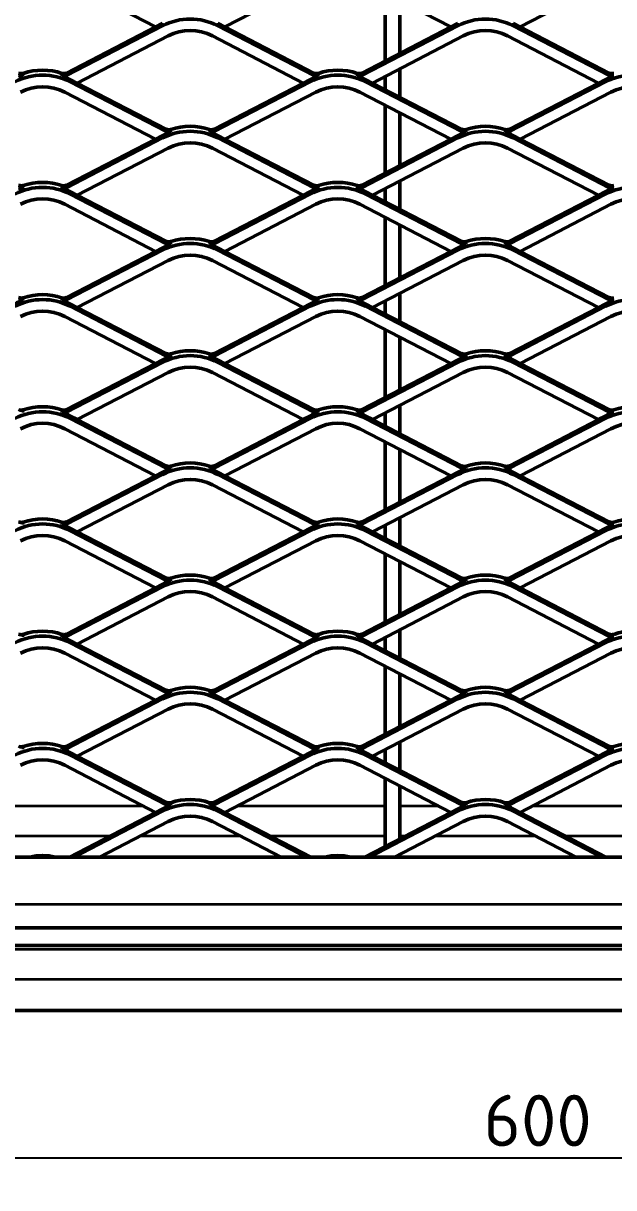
# Model space of a CAD drawing. Header units: millimetres. Extents: x 0 to 1485, y 0 to 1050.
# Drawn here: x 321.4 to 421.4, y 356 to 553.2 of the extents above; entities that cross this region are included whole.
import ezdxf

# ---------------------------------------------------------------- set-up
doc = ezdxf.new("R2010")
doc.units = ezdxf.units.MM
doc.header["$LTSCALE"] = 2.5
for name, color, linetype, lineweight in [('Bemaßung (ISO)', 7, 'Continuous', 25), ('Sichtbar (ISO)', 7, 'Continuous', 50), ('Sichtbar schmal (ISO)', 7, 'Continuous', 35)]:
    doc.layers.add(name, color=color, linetype=linetype, lineweight=lineweight)
doc.styles.add('TXT 3_5', font='isocpeur.ttf')
doc.dimstyles.new('Anrin Standard (DIN)', dxfattribs={"dimscale": 2.5, "dimtxt": 3.5, "dimasz": 2.5, "dimexe": 2, "dimexo": 0, "dimgap": 0.8, "dimtad": 1, "dimrnd": 1e-08, "dimtxsty": 'TXT 3_5', "dimcen": 0.09, "dimdle": 10, "dimclrd": 256, "dimclre": 256, "dimclrt": 256, "dimadec": 0, "dimazin": 2, "dimtfac": 0.714286, "dimtmove": 0, "dimatfit": 3, "dimfxl": 1, "dimtolj": 1, "dimlwd": -1, "dimlwe": -1, "dimarcsym": 0})

# ---------------------------------------------------------------- blocks, each defined once
blk = doc.blocks.new('*D17')
at = {"layer": 'Bemaßung (ISO)', "transparency": 16777216}
for p, q in [((108.71, 386.01), (108.71, 356.01)), ((706.71, 386.01), (706.71, 356.01)), ((700.46, 361.01), (114.96, 361.01))]:
    blk.add_line(p, q, dxfattribs=at)
for points in [[(114.96, 362.06), (114.96, 359.97), (108.71, 361.01)], [(700.46, 362.06), (700.46, 359.97), (706.71, 361.01)]]:
    blk.add_solid(points, dxfattribs=at)
at = {"layer": 'Defpoints', "color": 0, "transparency": 16777216}
for p in [(108.71, 386.01), (706.71, 386.01), (108.71, 361.01)]:
    blk.add_point(p, dxfattribs=at)
at = {"layer": 'Bemaßung (ISO)', "transparency": 16777216, "insert": (399.4, 371.76), "char_height": 8.75, "attachment_point": 1, "style": 'TXT 3_5'}
blk.add_mtext('\\A1;600', dxfattribs=at)

msp = doc.modelspace()

# ---------------------------------------------------------------- linework, layer by layer
at = {"layer": 'Sichtbar (ISO)'}
for p, q in [((343.8402, 552.5751), (328.461, 560.5437)), ((370.9681, 560.5437), (355.5888, 552.5751)), ((393.8402, 552.5751), (378.461, 560.5437)), ((420.9681, 560.5437), (405.5888, 552.5751)), ((382.7145, 558.3398), (382.7145, 546.8104)), ((385.2145, 548.1058), (385.2145, 557.0444)), ((345.0314, 552.7713), (328.7828, 544.3522)), ((343.8402, 552.5751), (328.7828, 544.7732)), ((345.0314, 553.1923), (343.8402, 552.5751)), ((355.5888, 552.5751), (354.3976, 553.1923)), ((370.6462, 544.3522), (354.3976, 552.7713)), ((370.6462, 544.7732), (355.5888, 552.5751)), ((395.0314, 552.7713), (378.7828, 544.3522)), ((393.8402, 552.5751), (378.7828, 544.7732)), ((395.0314, 553.1923), (393.8402, 552.5751)), ((405.5888, 552.5751), (404.3976, 553.1923)), ((420.6462, 544.3522), (404.3976, 552.7713)), ((420.6462, 544.7732), (405.5888, 552.5751)), ((330.5888, 543.0751), (345.9681, 551.0437)), ((353.461, 551.0437), (368.8402, 543.0751)), ((380.5888, 543.0751), (395.9681, 551.0437)), ((403.461, 551.0437), (418.8402, 543.0751)), ((385.2145, 540.6783), (385.2145, 545.4719)), ((330.5888, 543.0751), (329.3976, 543.6923)), ((329.3976, 543.2713), (345.6462, 534.8522)), ((345.6462, 535.2732), (330.5888, 543.0751)), ((353.7828, 534.8522), (370.0314, 543.2713)), ((368.8402, 543.0751), (353.7828, 535.2732)), ((370.0314, 543.6923), (368.8402, 543.0751)), ((380.5888, 543.0751), (379.3976, 543.6923)), ((379.3976, 543.2713), (395.6462, 534.8522)), ((395.6462, 535.2732), (380.5888, 543.0751)), ((382.7145, 544.1765), (382.7145, 541.9737)), ((403.7828, 534.8522), (420.0314, 543.2713)), ((418.8402, 543.0751), (403.7828, 535.2732)), ((420.0314, 543.6923), (418.8402, 543.0751)), ((343.8402, 533.5751), (328.461, 541.5437)), ((370.9681, 541.5437), (355.5888, 533.5751)), ((393.8402, 533.5751), (378.461, 541.5437)), ((420.9681, 541.5437), (405.5888, 533.5751)), ((382.7145, 539.3398), (382.7145, 527.8104)), ((385.2145, 529.1058), (385.2145, 538.0444)), ((345.0314, 533.7713), (328.7828, 525.3522)), ((343.8402, 533.5751), (328.7828, 525.7732)), ((345.0314, 534.1923), (343.8402, 533.5751)), ((355.5888, 533.5751), (354.3976, 534.1923)), ((370.6462, 525.3522), (354.3976, 533.7713)), ((370.6462, 525.7732), (355.5888, 533.5751)), ((395.0314, 533.7713), (378.7828, 525.3522)), ((393.8402, 533.5751), (378.7828, 525.7732)), ((395.0314, 534.1923), (393.8402, 533.5751)), ((405.5888, 533.5751), (404.3976, 534.1923)), ((420.6462, 525.3522), (404.3976, 533.7713)), ((420.6462, 525.7732), (405.5888, 533.5751)), ((330.5888, 524.0751), (345.9681, 532.0437)), ((353.461, 532.0437), (368.8402, 524.0751)), ((380.5888, 524.0751), (395.9681, 532.0437)), ((403.461, 532.0437), (418.8402, 524.0751)), ((385.2145, 521.6783), (385.2145, 526.4719)), ((330.5888, 524.0751), (329.3976, 524.6923)), ((370.0314, 524.6923), (368.8402, 524.0751)), ((380.5888, 524.0751), (379.3976, 524.6923)), ((382.7145, 525.1765), (382.7145, 522.9737)), ((420.0314, 524.6923), (418.8402, 524.0751)), ((343.8402, 514.5751), (328.461, 522.5437)), ((329.3976, 524.2713), (345.6462, 515.8522)), ((345.6462, 516.2732), (330.5888, 524.0751)), ((353.7828, 515.8522), (370.0314, 524.2713)), ((368.8402, 524.0751), (353.7828, 516.2732)), ((370.9681, 522.5437), (355.5888, 514.5751)), ((393.8402, 514.5751), (378.461, 522.5437)), ((379.3976, 524.2713), (395.6462, 515.8522)), ((395.6462, 516.2732), (380.5888, 524.0751)), ((403.7828, 515.8522), (420.0314, 524.2713)), ((418.8402, 524.0751), (403.7828, 516.2732)), ((420.9681, 522.5437), (405.5888, 514.5751)), ((382.7145, 520.3398), (382.7145, 508.8104)), ((385.2145, 510.1058), (385.2145, 519.0444)), ((345.0314, 514.7713), (328.7828, 506.3522)), ((345.0314, 515.1923), (343.8402, 514.5751)), ((355.5888, 514.5751), (354.3976, 515.1923)), ((370.6462, 506.3522), (354.3976, 514.7713)), ((395.0314, 514.7713), (378.7828, 506.3522)), ((395.0314, 515.1923), (393.8402, 514.5751)), ((405.5888, 514.5751), (404.3976, 515.1923)), ((420.6462, 506.3522), (404.3976, 514.7713)), ((343.8402, 514.5751), (328.7828, 506.7732)), ((330.5888, 505.0751), (345.9681, 513.0437)), ((353.461, 513.0437), (368.8402, 505.0751)), ((370.6462, 506.7732), (355.5888, 514.5751)), ((393.8402, 514.5751), (378.7828, 506.7732)), ((380.5888, 505.0751), (395.9681, 513.0437)), ((403.461, 513.0437), (418.8402, 505.0751)), ((420.6462, 506.7732), (405.5888, 514.5751)), ((385.2145, 502.6783), (385.2145, 507.4719)), ((330.5888, 505.0751), (329.3976, 505.6923)), ((329.3976, 505.2713), (345.6462, 496.8522)), ((345.6462, 497.2732), (330.5888, 505.0751)), ((353.7828, 496.8522), (370.0314, 505.2713)), ((368.8402, 505.0751), (353.7828, 497.2732)), ((370.0314, 505.6923), (368.8402, 505.0751)), ((380.5888, 505.0751), (379.3976, 505.6923)), ((379.3976, 505.2713), (395.6462, 496.8522)), ((395.6462, 497.2732), (380.5888, 505.0751)), ((382.7145, 506.1765), (382.7145, 503.9737)), ((403.7828, 496.8522), (420.0314, 505.2713)), ((418.8402, 505.0751), (403.7828, 497.2732)), ((420.0314, 505.6923), (418.8402, 505.0751)), ((343.8402, 495.5751), (328.461, 503.5437)), ((370.9681, 503.5437), (355.5888, 495.5751)), ((393.8402, 495.5751), (378.461, 503.5437)), ((420.9681, 503.5437), (405.5888, 495.5751)), ((382.7145, 501.3398), (382.7145, 489.8104)), ((385.2145, 491.1058), (385.2145, 500.0444)), ((345.0314, 495.7713), (328.7828, 487.3522)), ((343.8402, 495.5751), (328.7828, 487.7732)), ((345.0314, 496.1923), (343.8402, 495.5751)), ((355.5888, 495.5751), (354.3976, 496.1923)), ((370.6462, 487.3522), (354.3976, 495.7713)), ((370.6462, 487.7732), (355.5888, 495.5751)), ((395.0314, 495.7713), (378.7828, 487.3522)), ((393.8402, 495.5751), (378.7828, 487.7732)), ((395.0314, 496.1923), (393.8402, 495.5751)), ((405.5888, 495.5751), (404.3976, 496.1923)), ((420.6462, 487.3522), (404.3976, 495.7713)), ((420.6462, 487.7732), (405.5888, 495.5751)), ((330.5888, 486.0751), (345.9681, 494.0437)), ((353.461, 494.0437), (368.8402, 486.0751)), ((380.5888, 486.0751), (395.9681, 494.0437)), ((403.461, 494.0437), (418.8402, 486.0751)), ((382.7145, 487.1765), (382.7145, 484.9737)), ((385.2145, 483.6783), (385.2145, 488.4719)), ((330.5888, 486.0751), (329.3976, 486.6923)), ((329.3976, 486.2713), (345.6462, 477.8522)), ((345.6462, 478.2732), (330.5888, 486.0751)), ((353.7828, 477.8522), (370.0314, 486.2713)), ((368.8402, 486.0751), (353.7828, 478.2732)), ((370.0314, 486.6923), (368.8402, 486.0751)), ((380.5888, 486.0751), (379.3976, 486.6923)), ((379.3976, 486.2713), (395.6462, 477.8522)), ((395.6462, 478.2732), (380.5888, 486.0751)), ((403.7828, 477.8522), (420.0314, 486.2713)), ((418.8402, 486.0751), (403.7828, 478.2732)), ((420.0314, 486.6923), (418.8402, 486.0751)), ((343.8402, 476.5751), (328.461, 484.5437)), ((370.9681, 484.5437), (355.5888, 476.5751)), ((393.8402, 476.5751), (378.461, 484.5437)), ((420.9681, 484.5437), (405.5888, 476.5751)), ((382.7145, 482.3398), (382.7145, 470.8104)), ((385.2145, 472.1058), (385.2145, 481.0444)), ((345.0314, 477.1923), (343.8402, 476.5751)), ((355.5888, 476.5751), (354.3976, 477.1923)), ((395.0314, 477.1923), (393.8402, 476.5751)), ((405.5888, 476.5751), (404.3976, 477.1923)), ((345.0314, 476.7713), (328.7828, 468.3522)), ((343.8402, 476.5751), (328.7828, 468.7732)), ((370.6462, 468.3522), (354.3976, 476.7713)), ((370.6462, 468.7732), (355.5888, 476.5751)), ((395.0314, 476.7713), (378.7828, 468.3522)), ((393.8402, 476.5751), (378.7828, 468.7732)), ((420.6462, 468.3522), (404.3976, 476.7713)), ((420.6462, 468.7732), (405.5888, 476.5751)), ((330.5888, 467.0751), (345.9681, 475.0437)), ((353.461, 475.0437), (368.8402, 467.0751)), ((380.5888, 467.0751), (395.9681, 475.0437)), ((403.461, 475.0437), (418.8402, 467.0751)), ((385.2145, 464.6783), (385.2145, 469.4719)), ((330.5888, 467.0751), (329.3976, 467.6923)), ((370.0314, 467.6923), (368.8402, 467.0751)), ((380.5888, 467.0751), (379.3976, 467.6923)), ((382.7145, 468.1765), (382.7145, 465.9737)), ((420.0314, 467.6923), (418.8402, 467.0751)), ((343.8402, 457.5751), (328.461, 465.5437)), ((329.3976, 467.2713), (345.6462, 458.8522)), ((345.6462, 459.2732), (330.5888, 467.0751)), ((353.7828, 458.8522), (370.0314, 467.2713)), ((368.8402, 467.0751), (353.7828, 459.2732)), ((370.9681, 465.5437), (355.5888, 457.5751)), ((393.8402, 457.5751), (378.461, 465.5437)), ((379.3976, 467.2713), (395.6462, 458.8522)), ((395.6462, 459.2732), (380.5888, 467.0751)), ((403.7828, 458.8522), (420.0314, 467.2713)), ((418.8402, 467.0751), (403.7828, 459.2732)), ((420.9681, 465.5437), (405.5888, 457.5751)), ((382.7145, 463.3398), (382.7145, 451.8104)), ((385.2145, 453.1058), (385.2145, 462.0444)), ((345.0314, 457.7713), (328.7828, 449.3522)), ((343.8402, 457.5751), (328.7828, 449.7732)), ((345.0314, 458.1923), (343.8402, 457.5751)), ((355.5888, 457.5751), (354.3976, 458.1923)), ((370.6462, 449.3522), (354.3976, 457.7713)), ((370.6462, 449.7732), (355.5888, 457.5751)), ((395.0314, 457.7713), (378.7828, 449.3522)), ((393.8402, 457.5751), (378.7828, 449.7732)), ((395.0314, 458.1923), (393.8402, 457.5751)), ((405.5888, 457.5751), (404.3976, 458.1923)), ((420.6462, 449.3522), (404.3976, 457.7713)), ((420.6462, 449.7732), (405.5888, 457.5751)), ((330.5888, 448.0751), (345.9681, 456.0437)), ((353.461, 456.0437), (368.8402, 448.0751)), ((380.5888, 448.0751), (395.9681, 456.0437)), ((403.461, 456.0437), (418.8402, 448.0751)), ((385.2145, 445.6783), (385.2145, 450.4719)), ((330.5888, 448.0751), (329.3976, 448.6923)), ((329.3976, 448.2713), (345.6462, 439.8522)), ((345.6462, 440.2732), (330.5888, 448.0751)), ((353.7828, 439.8522), (370.0314, 448.2713)), ((368.8402, 448.0751), (353.7828, 440.2732)), ((370.0314, 448.6923), (368.8402, 448.0751)), ((380.5888, 448.0751), (379.3976, 448.6923)), ((379.3976, 448.2713), (395.6462, 439.8522)), ((395.6462, 440.2732), (380.5888, 448.0751)), ((382.7145, 449.1765), (382.7145, 446.9737)), ((403.7828, 439.8522), (420.0314, 448.2713)), ((418.8402, 448.0751), (403.7828, 440.2732)), ((420.0314, 448.6923), (418.8402, 448.0751)), ((343.8402, 438.5751), (328.461, 446.5437)), ((370.9681, 446.5437), (355.5888, 438.5751)), ((393.8402, 438.5751), (378.461, 446.5437)), ((420.9681, 446.5437), (405.5888, 438.5751)), ((382.7145, 444.3398), (382.7145, 432.8104)), ((385.2145, 434.1058), (385.2145, 443.0444)), ((345.0314, 438.7713), (328.7828, 430.3522)), ((343.8402, 438.5751), (328.7828, 430.7732)), ((345.0314, 439.1923), (343.8402, 438.5751)), ((355.5888, 438.5751), (354.3976, 439.1923)), ((370.6462, 430.3522), (354.3976, 438.7713)), ((370.6462, 430.7732), (355.5888, 438.5751)), ((395.0314, 438.7713), (378.7828, 430.3522)), ((393.8402, 438.5751), (378.7828, 430.7732)), ((395.0314, 439.1923), (393.8402, 438.5751)), ((405.5888, 438.5751), (404.3976, 439.1923)), ((420.6462, 430.3522), (404.3976, 438.7713)), ((420.6462, 430.7732), (405.5888, 438.5751)), ((330.5888, 429.0751), (345.9681, 437.0437)), ((353.461, 437.0437), (368.8402, 429.0751)), ((380.5888, 429.0751), (395.9681, 437.0437)), ((403.461, 437.0437), (418.8402, 429.0751)), ((382.7145, 430.1765), (382.7145, 427.9737)), ((385.2145, 426.6783), (385.2145, 431.4719)), ((330.5888, 429.0751), (329.3976, 429.6923)), ((329.3976, 429.2713), (345.6462, 420.8522)), ((345.6462, 421.2732), (330.5888, 429.0751)), ((353.7828, 420.8522), (370.0314, 429.2713)), ((368.8402, 429.0751), (353.7828, 421.2732)), ((370.0314, 429.6923), (368.8402, 429.0751)), ((380.5888, 429.0751), (379.3976, 429.6923)), ((379.3976, 429.2713), (395.6462, 420.8522)), ((395.6462, 421.2732), (380.5888, 429.0751)), ((403.7828, 420.8522), (420.0314, 429.2713)), ((418.8402, 429.0751), (403.7828, 421.2732)), ((420.0314, 429.6923), (418.8402, 429.0751)), ((343.8402, 419.5751), (328.461, 427.5437)), ((370.9681, 427.5437), (355.5888, 419.5751)), ((393.8402, 419.5751), (378.461, 427.5437)), ((420.9681, 427.5437), (405.5888, 419.5751)), ((382.7145, 425.3398), (382.7145, 413.8104)), ((385.2145, 415.1058), (385.2145, 424.0444)), ((345.0314, 420.1923), (343.8402, 419.5751)), ((355.5888, 419.5751), (354.3976, 420.1923)), ((395.0314, 420.1923), (393.8402, 419.5751)), ((405.5888, 419.5751), (404.3976, 420.1923)), ((343.8402, 419.5751), (329.2485, 412.0145)), ((345.0314, 419.7713), (330.0611, 412.0145)), ((334.3318, 412.0145), (345.9681, 418.0437)), ((353.461, 418.0437), (365.0972, 412.0145)), ((369.3679, 412.0145), (354.3976, 419.7713)), ((370.1805, 412.0145), (355.5888, 419.5751)), ((393.8402, 419.5751), (379.2485, 412.0145)), ((395.0314, 419.7713), (380.0611, 412.0145)), ((384.3318, 412.0145), (395.9681, 418.0437)), ((403.461, 418.0437), (415.0972, 412.0145)), ((419.3679, 412.0145), (404.3976, 419.7713)), ((420.1805, 412.0145), (405.5888, 419.5751)), ((385.2145, 412.0145), (385.2145, 412.4719)), ((132.7145, 412.0145), (682.7145, 412.0145)), ((120.7145, 400.0145), (694.7145, 400.0145)), ((118.7145, 397.0145), (696.7145, 397.0145)), ((706.7145, 386.0145), (108.7145, 386.0145))]:
    msp.add_line(p, q, dxfattribs=at)
for centre, major_axis, start_param, end_param in [((349.7145, 544.1336), (-10, 0), 4.22501539, 5.19976257), ((399.7145, 544.1336), (-10, 0), 4.22501539, 5.19976257), ((349.7145, 544.1336), (8, 0), 1.08342274, 2.05816992), ((399.7145, 544.1336), (8, 0), 1.08342274, 2.05816992), ((324.7145, 534.6336), (10, 0), 1.08342274, 2.05816992), ((321.1145, 545.637), (-1, 0), 1.08342274, 1.90421224), ((321.1145, 545.216), (-1, 0), 1.08342274, 1.90421224), ((324.7145, 535.4757), (-10, 0), 4.37897307, 5.04580489), ((328.3145, 545.637), (-1, 0), 1.23738042, 2.05816992), ((328.3145, 545.216), (-1, 0), 1.23738042, 2.05816992), ((324.7145, 535.0547), (-10, 0), 4.22501539, 4.37897307), ((374.7145, 534.6336), (10, 0), 1.08342274, 2.05816992), ((374.7145, 535.0547), (-10, 0), 5.04580489, 5.19976257), ((371.1145, 545.637), (-1, 0), 1.08342274, 1.90421224), ((371.1145, 545.216), (-1, 0), 1.08342274, 1.90421224), ((374.7145, 535.4757), (-10, 0), 4.37897307, 5.04580489), ((378.3145, 545.637), (-1, 0), 1.23738042, 2.05816992), ((378.3145, 545.216), (-1, 0), 1.23738042, 2.05816992), ((374.7145, 535.0547), (-10, 0), 4.22501539, 4.37897307), ((424.7145, 534.6336), (10, 0), 1.08342274, 2.05816992), ((424.7145, 535.0547), (-10, 0), 5.04580489, 5.19976257), ((421.1145, 545.637), (-1, 0), 1.08342274, 1.90421224), ((421.1145, 545.216), (-1, 0), 1.08342274, 1.90421224), ((324.7145, 534.6336), (-8, 0), 4.22501539, 5.19976257), ((374.7145, 534.6336), (-8, 0), 4.22501539, 5.19976257), ((424.7145, 534.6336), (-8, 0), 4.22501539, 5.19976257), ((349.7145, 525.1336), (-10, 0), 4.22501539, 5.19976257), ((349.7145, 525.5547), (-10, 0), 5.04580489, 5.19976257), ((346.1145, 536.137), (-1, 0), 1.08342274, 1.90421224), ((346.1145, 535.716), (1, 0), 4.22501539, 5.04580489), ((349.7145, 525.9757), (-10, 0), 4.37897307, 5.04580489), ((353.3145, 536.137), (-1, 0), 1.23738042, 2.05816992), ((353.3145, 535.716), (1, 0), 4.37897307, 5.19976257), ((349.7145, 525.5547), (-10, 0), 4.22501539, 4.37897307), ((399.7145, 525.1336), (-10, 0), 4.22501539, 5.19976257), ((399.7145, 525.5547), (-10, 0), 5.04580489, 5.19976257), ((396.1145, 536.137), (-1, 0), 1.08342274, 1.90421224), ((396.1145, 535.716), (1, 0), 4.22501539, 5.04580489), ((399.7145, 525.9757), (-10, 0), 4.37897307, 5.04580489), ((403.3145, 536.137), (-1, 0), 1.23738042, 2.05816992), ((403.3145, 535.716), (1, 0), 4.37897307, 5.19976257), ((399.7145, 525.5547), (-10, 0), 4.22501539, 4.37897307), ((349.7145, 525.1336), (8, 0), 1.08342274, 2.05816992), ((399.7145, 525.1336), (8, 0), 1.08342274, 2.05816992), ((324.7145, 515.6336), (10, 0), 1.08342274, 2.05816992), ((321.1145, 526.637), (-1, 0), 1.08342274, 1.90421224), ((321.1145, 526.216), (-1, 0), 1.08342274, 1.90421224), ((324.7145, 516.4757), (-10, 0), 4.37897307, 5.04580489), ((328.3145, 526.637), (-1, 0), 1.23738042, 2.05816992), ((328.3145, 526.216), (-1, 0), 1.23738042, 2.05816992), ((324.7145, 516.0547), (-10, 0), 4.22501539, 4.37897307), ((374.7145, 515.6336), (10, 0), 1.08342274, 2.05816992), ((374.7145, 516.0547), (-10, 0), 5.04580489, 5.19976257), ((371.1145, 526.637), (-1, 0), 1.08342274, 1.90421224), ((371.1145, 526.216), (-1, 0), 1.08342274, 1.90421224), ((374.7145, 516.4757), (-10, 0), 4.37897307, 5.04580489), ((378.3145, 526.637), (-1, 0), 1.23738042, 2.05816992), ((378.3145, 526.216), (-1, 0), 1.23738042, 2.05816992), ((374.7145, 516.0547), (-10, 0), 4.22501539, 4.37897307), ((424.7145, 515.6336), (10, 0), 1.08342274, 2.05816992), ((424.7145, 516.0547), (-10, 0), 5.04580489, 5.19976257), ((421.1145, 526.637), (-1, 0), 1.08342274, 1.90421224), ((421.1145, 526.216), (-1, 0), 1.08342274, 1.90421224), ((324.7145, 515.6336), (-8, 0), 4.22501539, 5.19976257), ((374.7145, 515.6336), (-8, 0), 4.22501539, 5.19976257), ((424.7145, 515.6336), (-8, 0), 4.22501539, 5.19976257), ((349.7145, 506.9757), (-10, 0), 4.37897307, 5.04580489), ((399.7145, 506.9757), (-10, 0), 4.37897307, 5.04580489), ((349.7145, 506.1336), (-10, 0), 4.22501539, 5.19976257), ((349.7145, 506.5547), (-10, 0), 5.04580489, 5.19976257), ((346.1145, 517.137), (-1, 0), 1.08342274, 1.90421224), ((346.1145, 516.716), (1, 0), 4.22501539, 5.04580489), ((353.3145, 517.137), (-1, 0), 1.23738042, 2.05816992), ((353.3145, 516.716), (1, 0), 4.37897307, 5.19976257), ((349.7145, 506.5547), (-10, 0), 4.22501539, 4.37897307), ((399.7145, 506.1336), (-10, 0), 4.22501539, 5.19976257), ((399.7145, 506.5547), (-10, 0), 5.04580489, 5.19976257), ((396.1145, 517.137), (-1, 0), 1.08342274, 1.90421224), ((396.1145, 516.716), (1, 0), 4.22501539, 5.04580489), ((403.3145, 517.137), (-1, 0), 1.23738042, 2.05816992), ((403.3145, 516.716), (1, 0), 4.37897307, 5.19976257), ((399.7145, 506.5547), (-10, 0), 4.22501539, 4.37897307), ((349.7145, 506.1336), (8, 0), 1.08342274, 2.05816992), ((399.7145, 506.1336), (8, 0), 1.08342274, 2.05816992), ((324.7145, 496.6336), (10, 0), 1.08342274, 2.05816992), ((321.1145, 507.637), (-1, 0), 1.08342274, 1.90421224), ((324.7145, 497.4757), (-10, 0), 4.37897307, 5.04580489), ((328.3145, 507.637), (-1, 0), 1.23738042, 2.05816992), ((374.7145, 496.6336), (10, 0), 1.08342274, 2.05816992), ((371.1145, 507.637), (-1, 0), 1.08342274, 1.90421224), ((374.7145, 497.4757), (-10, 0), 4.37897307, 5.04580489), ((378.3145, 507.637), (-1, 0), 1.23738042, 2.05816992), ((424.7145, 496.6336), (10, 0), 1.08342274, 2.05816992), ((421.1145, 507.637), (-1, 0), 1.08342274, 1.90421224), ((324.7145, 497.0547), (-10, 0), 5.04580489, 5.19976257), ((321.1145, 507.216), (-1, 0), 1.08342274, 1.90421224), ((328.3145, 507.216), (-1, 0), 1.23738042, 2.05816992), ((324.7145, 497.0547), (-10, 0), 4.22501539, 4.37897307), ((374.7145, 497.0547), (-10, 0), 5.04580489, 5.19976257), ((371.1145, 507.216), (-1, 0), 1.08342274, 1.90421224), ((378.3145, 507.216), (-1, 0), 1.23738042, 2.05816992), ((374.7145, 497.0547), (-10, 0), 4.22501539, 4.37897307), ((424.7145, 497.0547), (-10, 0), 5.04580489, 5.19976257), ((421.1145, 507.216), (-1, 0), 1.08342274, 1.90421224), ((324.7145, 496.6336), (-8, 0), 4.22501539, 5.19976257), ((374.7145, 496.6336), (-8, 0), 4.22501539, 5.19976257), ((424.7145, 496.6336), (-8, 0), 4.22501539, 5.19976257), ((349.7145, 487.1336), (-10, 0), 4.22501539, 5.19976257), ((346.1145, 498.137), (-1, 0), 1.08342274, 1.90421224), ((349.7145, 487.9757), (-10, 0), 4.37897307, 5.04580489), ((353.3145, 498.137), (-1, 0), 1.23738042, 2.05816992), ((399.7145, 487.1336), (-10, 0), 4.22501539, 5.19976257), ((396.1145, 498.137), (-1, 0), 1.08342274, 1.90421224), ((399.7145, 487.9757), (-10, 0), 4.37897307, 5.04580489), ((403.3145, 498.137), (-1, 0), 1.23738042, 2.05816992), ((349.7145, 487.5547), (-10, 0), 5.04580489, 5.19976257), ((346.1145, 497.716), (1, 0), 4.22501539, 5.04580489), ((349.7145, 487.1336), (8, 0), 1.08342274, 2.05816992), ((353.3145, 497.716), (1, 0), 4.37897307, 5.19976257), ((349.7145, 487.5547), (-10, 0), 4.22501539, 4.37897307), ((399.7145, 487.5547), (-10, 0), 5.04580489, 5.19976257), ((396.1145, 497.716), (1, 0), 4.22501539, 5.04580489), ((399.7145, 487.1336), (8, 0), 1.08342274, 2.05816992), ((403.3145, 497.716), (1, 0), 4.37897307, 5.19976257), ((399.7145, 487.5547), (-10, 0), 4.22501539, 4.37897307), ((324.7145, 477.6336), (10, 0), 1.08342274, 2.05816992), ((321.1145, 488.637), (-1, 0), 1.08342274, 1.90421224), ((324.7145, 478.4757), (-10, 0), 4.37897307, 5.04580489), ((328.3145, 488.637), (-1, 0), 1.23738042, 2.05816992), ((328.3145, 488.216), (-1, 0), 1.23738042, 2.05816992), ((324.7145, 478.0547), (-10, 0), 4.22501539, 4.37897307), ((374.7145, 477.6336), (10, 0), 1.08342274, 2.05816992), ((374.7145, 478.0547), (-10, 0), 5.04580489, 5.19976257), ((371.1145, 488.637), (-1, 0), 1.08342274, 1.90421224), ((371.1145, 488.216), (-1, 0), 1.08342274, 1.90421224), ((374.7145, 478.4757), (-10, 0), 4.37897307, 5.04580489), ((378.3145, 488.637), (-1, 0), 1.23738042, 2.05816992), ((378.3145, 488.216), (-1, 0), 1.23738042, 2.05816992), ((374.7145, 478.0547), (-10, 0), 4.22501539, 4.37897307), ((424.7145, 477.6336), (10, 0), 1.08342274, 2.05816992), ((424.7145, 478.0547), (-10, 0), 5.04580489, 5.19976257), ((421.1145, 488.637), (-1, 0), 1.08342274, 1.90421224), ((421.1145, 488.216), (-1, 0), 1.08342274, 1.90421224), ((424.7145, 478.4757), (-10, 0), 4.37897307, 5.04580489), ((324.7145, 477.6336), (-8, 0), 4.22501539, 5.19976257), ((374.7145, 477.6336), (-8, 0), 4.22501539, 5.19976257), ((424.7145, 477.6336), (-8, 0), 4.22501539, 5.19976257), ((349.7145, 468.1336), (-10, 0), 4.22501539, 5.19976257), ((349.7145, 468.5547), (-10, 0), 5.04580489, 5.19976257), ((346.1145, 479.137), (-1, 0), 1.08342274, 1.90421224), ((346.1145, 478.716), (1, 0), 4.22501539, 5.04580489), ((349.7145, 468.9757), (-10, 0), 4.37897307, 5.04580489), ((353.3145, 479.137), (-1, 0), 1.23738042, 2.05816992), ((353.3145, 478.716), (1, 0), 4.37897307, 5.19976257), ((349.7145, 468.5547), (-10, 0), 4.22501539, 4.37897307), ((399.7145, 468.1336), (-10, 0), 4.22501539, 5.19976257), ((399.7145, 468.5547), (-10, 0), 5.04580489, 5.19976257), ((396.1145, 479.137), (-1, 0), 1.08342274, 1.90421224), ((396.1145, 478.716), (1, 0), 4.22501539, 5.04580489), ((399.7145, 468.9757), (-10, 0), 4.37897307, 5.04580489), ((403.3145, 479.137), (-1, 0), 1.23738042, 2.05816992), ((403.3145, 478.716), (1, 0), 4.37897307, 5.19976257), ((399.7145, 468.5547), (-10, 0), 4.22501539, 4.37897307), ((349.7145, 468.1336), (8, 0), 1.08342274, 2.05816992), ((399.7145, 468.1336), (8, 0), 1.08342274, 2.05816992), ((324.7145, 459.4757), (-10, 0), 4.37897307, 5.04580489), ((374.7145, 459.4757), (-10, 0), 4.37897307, 5.04580489), ((424.7145, 459.4757), (-10, 0), 4.37897307, 5.04580489), ((324.7145, 458.6336), (10, 0), 1.08342274, 2.05816992), ((321.1145, 469.637), (-1, 0), 1.08342274, 1.90421224), ((328.3145, 469.637), (-1, 0), 1.23738042, 2.05816992), ((328.3145, 469.216), (-1, 0), 1.23738042, 2.05816992), ((324.7145, 459.0547), (-10, 0), 4.22501539, 4.37897307), ((374.7145, 458.6336), (10, 0), 1.08342274, 2.05816992), ((374.7145, 459.0547), (-10, 0), 5.04580489, 5.19976257), ((371.1145, 469.637), (-1, 0), 1.08342274, 1.90421224), ((371.1145, 469.216), (-1, 0), 1.08342274, 1.90421224), ((378.3145, 469.637), (-1, 0), 1.23738042, 2.05816992), ((378.3145, 469.216), (-1, 0), 1.23738042, 2.05816992), ((374.7145, 459.0547), (-10, 0), 4.22501539, 4.37897307), ((424.7145, 458.6336), (10, 0), 1.08342274, 2.05816992), ((424.7145, 459.0547), (-10, 0), 5.04580489, 5.19976257), ((421.1145, 469.637), (-1, 0), 1.08342274, 1.90421224), ((421.1145, 469.216), (-1, 0), 1.08342274, 1.90421224), ((324.7145, 458.6336), (-8, 0), 4.22501539, 5.19976257), ((374.7145, 458.6336), (-8, 0), 4.22501539, 5.19976257), ((424.7145, 458.6336), (-8, 0), 4.22501539, 5.19976257), ((349.7145, 449.9757), (-10, 0), 4.37897307, 5.04580489), ((399.7145, 449.9757), (-10, 0), 4.37897307, 5.04580489), ((349.7145, 449.1336), (-10, 0), 4.22501539, 5.19976257), ((349.7145, 449.5547), (-10, 0), 5.04580489, 5.19976257), ((346.1145, 460.137), (-1, 0), 1.08342274, 1.90421224), ((346.1145, 459.716), (1, 0), 4.22501539, 5.04580489), ((353.3145, 460.137), (-1, 0), 1.23738042, 2.05816992), ((353.3145, 459.716), (1, 0), 4.37897307, 5.19976257), ((349.7145, 449.5547), (-10, 0), 4.22501539, 4.37897307), ((399.7145, 449.1336), (-10, 0), 4.22501539, 5.19976257), ((399.7145, 449.5547), (-10, 0), 5.04580489, 5.19976257), ((396.1145, 460.137), (-1, 0), 1.08342274, 1.90421224), ((396.1145, 459.716), (1, 0), 4.22501539, 5.04580489), ((403.3145, 460.137), (-1, 0), 1.23738042, 2.05816992), ((403.3145, 459.716), (1, 0), 4.37897307, 5.19976257), ((399.7145, 449.5547), (-10, 0), 4.22501539, 4.37897307), ((349.7145, 449.1336), (8, 0), 1.08342274, 2.05816992), ((399.7145, 449.1336), (8, 0), 1.08342274, 2.05816992), ((324.7145, 439.6336), (10, 0), 1.08342274, 2.05816992), ((321.1145, 450.637), (-1, 0), 1.08342274, 1.90421224), ((324.7145, 440.4757), (-10, 0), 4.37897307, 5.04580489), ((328.3145, 450.637), (-1, 0), 1.23738042, 2.05816992), ((374.7145, 439.6336), (10, 0), 1.08342274, 2.05816992), ((371.1145, 450.637), (-1, 0), 1.08342274, 1.90421224), ((374.7145, 440.4757), (-10, 0), 4.37897307, 5.04580489), ((378.3145, 450.637), (-1, 0), 1.23738042, 2.05816992), ((424.7145, 439.6336), (10, 0), 1.08342274, 2.05816992), ((421.1145, 450.637), (-1, 0), 1.08342274, 1.90421224), ((424.7145, 440.4757), (-10, 0), 4.37897307, 5.04580489), ((324.7145, 439.6336), (-8, 0), 4.22501539, 5.19976257), ((328.3145, 450.216), (-1, 0), 1.23738042, 2.05816992), ((324.7145, 440.0547), (-10, 0), 4.22501539, 4.37897307), ((374.7145, 440.0547), (-10, 0), 5.04580489, 5.19976257), ((371.1145, 450.216), (-1, 0), 1.08342274, 1.90421224), ((374.7145, 439.6336), (-8, 0), 4.22501539, 5.19976257), ((378.3145, 450.216), (-1, 0), 1.23738042, 2.05816992), ((374.7145, 440.0547), (-10, 0), 4.22501539, 4.37897307), ((424.7145, 440.0547), (-10, 0), 5.04580489, 5.19976257), ((421.1145, 450.216), (-1, 0), 1.08342274, 1.90421224), ((424.7145, 439.6336), (-8, 0), 4.22501539, 5.19976257), ((349.7145, 430.1336), (-10, 0), 4.22501539, 5.19976257), ((349.7145, 430.5547), (-10, 0), 5.04580489, 5.19976257), ((346.1145, 441.137), (-1, 0), 1.08342274, 1.90421224), ((346.1145, 440.716), (1, 0), 4.22501539, 5.04580489), ((349.7145, 430.9757), (-10, 0), 4.37897307, 5.04580489), ((353.3145, 441.137), (-1, 0), 1.23738042, 2.05816992), ((353.3145, 440.716), (1, 0), 4.37897307, 5.19976257), ((349.7145, 430.5547), (-10, 0), 4.22501539, 4.37897307), ((399.7145, 430.1336), (-10, 0), 4.22501539, 5.19976257), ((399.7145, 430.5547), (-10, 0), 5.04580489, 5.19976257), ((396.1145, 441.137), (-1, 0), 1.08342274, 1.90421224), ((396.1145, 440.716), (1, 0), 4.22501539, 5.04580489), ((399.7145, 430.9757), (-10, 0), 4.37897307, 5.04580489), ((403.3145, 441.137), (-1, 0), 1.23738042, 2.05816992), ((403.3145, 440.716), (1, 0), 4.37897307, 5.19976257), ((399.7145, 430.5547), (-10, 0), 4.22501539, 4.37897307), ((349.7145, 430.1336), (8, 0), 1.08342274, 2.05816992), ((399.7145, 430.1336), (8, 0), 1.08342274, 2.05816992), ((324.7145, 420.6336), (10, 0), 1.08342274, 2.05816992), ((321.1145, 431.637), (-1, 0), 1.08342274, 1.90421224), ((324.7145, 421.4757), (-10, 0), 4.37897307, 5.04580489), ((328.3145, 431.637), (-1, 0), 1.23738042, 2.05816992), ((328.3145, 431.216), (-1, 0), 1.23738042, 2.05816992), ((324.7145, 421.0547), (-10, 0), 4.22501539, 4.37897307), ((374.7145, 420.6336), (10, 0), 1.08342274, 2.05816992), ((374.7145, 421.0547), (-10, 0), 5.04580489, 5.19976257), ((371.1145, 431.637), (-1, 0), 1.08342274, 1.90421224), ((371.1145, 431.216), (-1, 0), 1.08342274, 1.90421224), ((374.7145, 421.4757), (-10, 0), 4.37897307, 5.04580489), ((378.3145, 431.637), (-1, 0), 1.23738042, 2.05816992), ((378.3145, 431.216), (-1, 0), 1.23738042, 2.05816992), ((374.7145, 421.0547), (-10, 0), 4.22501539, 4.37897307), ((424.7145, 420.6336), (10, 0), 1.08342274, 2.05816992), ((424.7145, 421.0547), (-10, 0), 5.04580489, 5.19976257), ((421.1145, 431.637), (-1, 0), 1.08342274, 1.90421224), ((421.1145, 431.216), (-1, 0), 1.08342274, 1.90421224), ((424.7145, 421.4757), (-10, 0), 4.37897307, 5.04580489), ((324.7145, 420.6336), (-8, 0), 4.22501539, 5.19976257), ((374.7145, 420.6336), (-8, 0), 4.22501539, 5.19976257), ((424.7145, 420.6336), (-8, 0), 4.22501539, 5.19976257), ((349.7145, 411.1336), (-10, 0), 4.22501539, 5.19976257), ((349.7145, 411.5547), (-10, 0), 5.04580489, 5.19976257), ((346.1145, 422.137), (-1, 0), 1.08342274, 1.90421224), ((346.1145, 421.716), (1, 0), 4.22501539, 5.04580489), ((349.7145, 411.9757), (-10, 0), 4.37897307, 5.04580489), ((353.3145, 422.137), (-1, 0), 1.23738042, 2.05816992), ((353.3145, 421.716), (1, 0), 4.37897307, 5.19976257), ((349.7145, 411.5547), (-10, 0), 4.22501539, 4.37897307), ((399.7145, 411.1336), (-10, 0), 4.22501539, 5.19976257), ((399.7145, 411.5547), (-10, 0), 5.04580489, 5.19976257), ((396.1145, 422.137), (-1, 0), 1.08342274, 1.90421224), ((396.1145, 421.716), (1, 0), 4.22501539, 5.04580489), ((399.7145, 411.9757), (-10, 0), 4.37897307, 5.04580489), ((403.3145, 422.137), (-1, 0), 1.23738042, 2.05816992), ((403.3145, 421.716), (1, 0), 4.37897307, 5.19976257), ((399.7145, 411.5547), (-10, 0), 4.22501539, 4.37897307), ((349.7145, 411.1336), (8, 0), 1.08342274, 2.05816992), ((399.7145, 411.1336), (8, 0), 1.08342274, 2.05816992), ((324.7145, 402.4757), (-10, 0), 4.49170956, 4.93306841), ((374.7145, 402.4757), (-10, 0), 4.49170956, 4.93306841)]:
    msp.add_ellipse(centre, major_axis=major_axis, ratio=0.97758819, start_param=start_param, end_param=end_param, dxfattribs=at)
at = {"layer": 'Sichtbar schmal (ISO)'}
for p, q in [((345.0314, 552.7713), (345.0314, 553.1923)), ((354.3976, 552.7713), (354.3976, 553.1923)), ((395.0314, 552.7713), (395.0314, 553.1923)), ((404.3976, 552.7713), (404.3976, 553.1923)), ((321.4418, 544.2922), (321.4418, 544.7133)), ((327.9872, 544.2922), (327.9872, 544.7133)), ((328.7828, 544.3522), (328.7828, 544.7732)), ((370.6462, 544.3522), (370.6462, 544.7732)), ((371.4418, 544.2922), (371.4418, 544.7133)), ((377.9872, 544.2922), (377.9872, 544.7133)), ((378.7828, 544.3522), (378.7828, 544.7732)), ((420.6462, 544.3522), (420.6462, 544.7732)), ((329.3976, 543.6923), (329.3976, 543.2713)), ((370.0314, 543.6923), (370.0314, 543.2713)), ((379.3976, 543.6923), (379.3976, 543.2713)), ((420.0314, 543.6923), (420.0314, 543.2713)), ((345.6462, 535.2732), (345.6462, 534.8522)), ((346.4418, 535.2133), (346.4418, 534.7922)), ((352.9872, 535.2133), (352.9872, 534.7922)), ((353.7828, 535.2732), (353.7828, 534.8522)), ((395.6462, 535.2732), (395.6462, 534.8522)), ((396.4418, 535.2133), (396.4418, 534.7922)), ((402.9872, 535.2133), (402.9872, 534.7922)), ((403.7828, 535.2732), (403.7828, 534.8522)), ((345.0314, 533.7713), (345.0314, 534.1923)), ((354.3976, 533.7713), (354.3976, 534.1923)), ((395.0314, 533.7713), (395.0314, 534.1923)), ((404.3976, 533.7713), (404.3976, 534.1923)), ((321.4418, 525.2922), (321.4418, 525.7133)), ((327.9872, 525.2922), (327.9872, 525.7133)), ((328.7828, 525.3522), (328.7828, 525.7732)), ((329.3976, 524.6923), (329.3976, 524.2713)), ((370.0314, 524.6923), (370.0314, 524.2713)), ((370.6462, 525.3522), (370.6462, 525.7732)), ((371.4418, 525.2922), (371.4418, 525.7133)), ((377.9872, 525.2922), (377.9872, 525.7133)), ((378.7828, 525.3522), (378.7828, 525.7732)), ((379.3976, 524.6923), (379.3976, 524.2713)), ((420.0314, 524.6923), (420.0314, 524.2713)), ((420.6462, 525.3522), (420.6462, 525.7732)), ((345.0314, 514.7713), (345.0314, 515.1923)), ((345.6462, 516.2732), (345.6462, 515.8522)), ((346.4418, 516.2133), (346.4418, 515.7922)), ((352.9872, 516.2133), (352.9872, 515.7922)), ((353.7828, 516.2732), (353.7828, 515.8522)), ((354.3976, 514.7713), (354.3976, 515.1923)), ((395.0314, 514.7713), (395.0314, 515.1923)), ((395.6462, 516.2732), (395.6462, 515.8522)), ((396.4418, 516.2133), (396.4418, 515.7922)), ((402.9872, 516.2133), (402.9872, 515.7922)), ((403.7828, 516.2732), (403.7828, 515.8522)), ((404.3976, 514.7713), (404.3976, 515.1923)), ((328.7828, 506.3522), (328.7828, 506.7732)), ((370.6462, 506.3522), (370.6462, 506.7732)), ((378.7828, 506.3522), (378.7828, 506.7732)), ((420.6462, 506.3522), (420.6462, 506.7732)), ((321.4418, 506.2922), (321.4418, 506.7133)), ((327.9872, 506.2922), (327.9872, 506.7133)), ((329.3976, 505.6923), (329.3976, 505.2713)), ((370.0314, 505.6923), (370.0314, 505.2713)), ((371.4418, 506.2922), (371.4418, 506.7133)), ((377.9872, 506.2922), (377.9872, 506.7133)), ((379.3976, 505.6923), (379.3976, 505.2713)), ((420.0314, 505.6923), (420.0314, 505.2713)), ((345.6462, 497.2732), (345.6462, 496.8522)), ((346.4418, 497.2133), (346.4418, 496.7922)), ((352.9872, 497.2133), (352.9872, 496.7922)), ((353.7828, 497.2732), (353.7828, 496.8522)), ((395.6462, 497.2732), (395.6462, 496.8522)), ((396.4418, 497.2133), (396.4418, 496.7922)), ((402.9872, 497.2133), (402.9872, 496.7922)), ((403.7828, 497.2732), (403.7828, 496.8522)), ((345.0314, 495.7713), (345.0314, 496.1923)), ((354.3976, 495.7713), (354.3976, 496.1923)), ((395.0314, 495.7713), (395.0314, 496.1923)), ((404.3976, 495.7713), (404.3976, 496.1923)), ((321.4418, 487.2922), (321.4418, 487.7133)), ((327.9872, 487.2922), (327.9872, 487.7133)), ((328.7828, 487.3522), (328.7828, 487.7732)), ((370.6462, 487.3522), (370.6462, 487.7732)), ((371.4418, 487.2922), (371.4418, 487.7133)), ((377.9872, 487.2922), (377.9872, 487.7133)), ((378.7828, 487.3522), (378.7828, 487.7732)), ((420.6462, 487.3522), (420.6462, 487.7732)), ((329.3976, 486.6923), (329.3976, 486.2713)), ((370.0314, 486.6923), (370.0314, 486.2713)), ((379.3976, 486.6923), (379.3976, 486.2713)), ((420.0314, 486.6923), (420.0314, 486.2713)), ((345.0314, 476.7713), (345.0314, 477.1923)), ((345.6462, 478.2732), (345.6462, 477.8522)), ((346.4418, 478.2133), (346.4418, 477.7922)), ((352.9872, 478.2133), (352.9872, 477.7922)), ((353.7828, 478.2732), (353.7828, 477.8522)), ((354.3976, 476.7713), (354.3976, 477.1923)), ((395.0314, 476.7713), (395.0314, 477.1923)), ((395.6462, 478.2732), (395.6462, 477.8522)), ((396.4418, 478.2133), (396.4418, 477.7922)), ((402.9872, 478.2133), (402.9872, 477.7922)), ((403.7828, 478.2732), (403.7828, 477.8522)), ((404.3976, 476.7713), (404.3976, 477.1923)), ((321.4418, 468.2922), (321.4418, 468.7133)), ((327.9872, 468.2922), (327.9872, 468.7133)), ((328.7828, 468.3522), (328.7828, 468.7732)), ((329.3976, 467.6923), (329.3976, 467.2713)), ((370.0314, 467.6923), (370.0314, 467.2713)), ((370.6462, 468.3522), (370.6462, 468.7732)), ((371.4418, 468.2922), (371.4418, 468.7133)), ((377.9872, 468.2922), (377.9872, 468.7133)), ((378.7828, 468.3522), (378.7828, 468.7732)), ((379.3976, 467.6923), (379.3976, 467.2713)), ((420.0314, 467.6923), (420.0314, 467.2713)), ((420.6462, 468.3522), (420.6462, 468.7732)), ((345.0314, 457.7713), (345.0314, 458.1923)), ((345.6462, 459.2732), (345.6462, 458.8522)), ((346.4418, 459.2133), (346.4418, 458.7922)), ((352.9872, 459.2133), (352.9872, 458.7922)), ((353.7828, 459.2732), (353.7828, 458.8522)), ((354.3976, 457.7713), (354.3976, 458.1923)), ((395.0314, 457.7713), (395.0314, 458.1923)), ((395.6462, 459.2732), (395.6462, 458.8522)), ((396.4418, 459.2133), (396.4418, 458.7922)), ((402.9872, 459.2133), (402.9872, 458.7922)), ((403.7828, 459.2732), (403.7828, 458.8522)), ((404.3976, 457.7713), (404.3976, 458.1923)), ((321.4418, 449.2922), (321.4418, 449.7133)), ((327.9872, 449.2922), (327.9872, 449.7133)), ((328.7828, 449.3522), (328.7828, 449.7732)), ((370.6462, 449.3522), (370.6462, 449.7732)), ((371.4418, 449.2922), (371.4418, 449.7133)), ((377.9872, 449.2922), (377.9872, 449.7133)), ((378.7828, 449.3522), (378.7828, 449.7732)), ((420.6462, 449.3522), (420.6462, 449.7732)), ((329.3976, 448.6923), (329.3976, 448.2713)), ((370.0314, 448.6923), (370.0314, 448.2713)), ((379.3976, 448.6923), (379.3976, 448.2713)), ((420.0314, 448.6923), (420.0314, 448.2713)), ((345.6462, 440.2732), (345.6462, 439.8522)), ((346.4418, 440.2133), (346.4418, 439.7922)), ((352.9872, 440.2133), (352.9872, 439.7922)), ((353.7828, 440.2732), (353.7828, 439.8522)), ((395.6462, 440.2732), (395.6462, 439.8522)), ((396.4418, 440.2133), (396.4418, 439.7922)), ((402.9872, 440.2133), (402.9872, 439.7922)), ((403.7828, 440.2732), (403.7828, 439.8522)), ((345.0314, 438.7713), (345.0314, 439.1923)), ((354.3976, 438.7713), (354.3976, 439.1923)), ((395.0314, 438.7713), (395.0314, 439.1923)), ((404.3976, 438.7713), (404.3976, 439.1923)), ((321.4418, 430.2922), (321.4418, 430.7133)), ((327.9872, 430.2922), (327.9872, 430.7133)), ((328.7828, 430.3522), (328.7828, 430.7732)), ((370.6462, 430.3522), (370.6462, 430.7732)), ((371.4418, 430.2922), (371.4418, 430.7133)), ((377.9872, 430.2922), (377.9872, 430.7133)), ((378.7828, 430.3522), (378.7828, 430.7732)), ((420.6462, 430.3522), (420.6462, 430.7732)), ((329.3976, 429.6923), (329.3976, 429.2713)), ((370.0314, 429.6923), (370.0314, 429.2713)), ((379.3976, 429.6923), (379.3976, 429.2713)), ((420.0314, 429.6923), (420.0314, 429.2713)), ((341.8696, 420.5962), (309.2145, 420.5962)), ((345.0314, 419.7713), (345.0314, 420.1923)), ((345.6462, 421.2732), (345.6462, 420.8522)), ((346.4418, 421.2133), (346.4418, 420.7922)), ((352.9872, 421.2133), (352.9872, 420.7922)), ((353.7828, 421.2732), (353.7828, 420.8522)), ((354.3976, 419.7713), (354.3976, 420.1923)), ((382.7145, 420.5962), (357.5594, 420.5962)), ((391.8696, 420.5962), (385.2145, 420.5962)), ((395.0314, 419.7713), (395.0314, 420.1923)), ((395.6462, 421.2732), (395.6462, 420.8522)), ((396.4418, 421.2133), (396.4418, 420.7922)), ((402.9872, 421.2133), (402.9872, 420.7922)), ((403.7828, 421.2732), (403.7828, 420.8522)), ((404.3976, 419.7713), (404.3976, 420.1923)), ((430.2145, 420.5962), (407.5594, 420.5962)), ((313.2313, 415.6152), (336.1977, 415.6152)), ((341.2811, 415.6152), (358.1479, 415.6152)), ((363.2313, 415.6152), (382.7145, 415.6152)), ((385.2145, 415.6152), (386.1977, 415.6152)), ((391.2811, 415.6152), (408.1479, 415.6152)), ((413.2313, 415.6152), (430.2145, 415.6152)), ((322.6423, 412.0394), (320.1325, 412.0394)), ((329.2965, 412.0394), (326.7867, 412.0394)), ((365.0492, 412.0394), (334.3799, 412.0394)), ((372.6423, 412.0394), (370.1325, 412.0394)), ((379.2965, 412.0394), (376.7867, 412.0394)), ((415.0492, 412.0394), (385.2145, 412.0394)), ((422.6423, 412.0394), (420.1325, 412.0394)), ((124.7145, 404.0145), (690.7145, 404.0145)), ((697.3789, 396.3501), (118.0501, 396.3501)), ((113.0548, 391.3549), (702.3742, 391.3549))]:
    msp.add_line(p, q, dxfattribs=at)

# ---------------------------------------------------------------- dimensions: what is measured, and where the dimension line sits
at = {"layer": 'Bemaßung (ISO)'}
dim = msp.add_linear_dim(base=(108.7145, 361.0145), p1=(706.7145, 386.0145), p2=(108.7145, 386.0145), angle=180, dimstyle='Anrin Standard (DIN)', override={"dimgap": 0.8, "dimdec": 2, "dimlfac": 1.003344, "dimtol": 0, "dimlim": 0, "dimtp": 0, "dimtm": 0, "dimtdec": 2, "dimtofl": 0, "dimatfit": 1}, dxfattribs=at)
dim.commit()
dim.dimension.update_dxf_attribs({"geometry": '*D17', "text_midpoint": (407.7145, 361.0145), "dimtype": 160})

doc.saveas('drawing.dxf')
